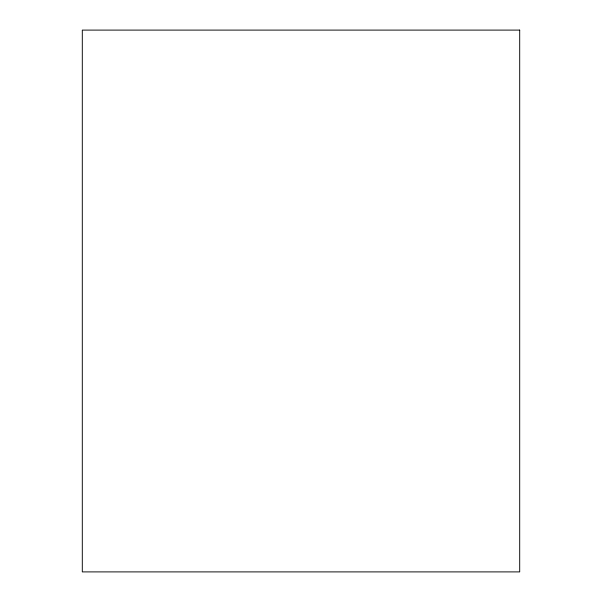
<?xml version="1.0" encoding="UTF-8"?>
<svg xmlns="http://www.w3.org/2000/svg" width="602" height="602" viewBox="0 0 602 602"><rect width="100%" height="100%" fill="white"/><g stroke="black" fill="none" stroke-linecap="round" stroke-linejoin="round"><path stroke-width="0.9" d="M519.699 30.1L82.301 30.1L82.301 571.9L519.699 571.9L519.699 30.1"/></g></svg>
